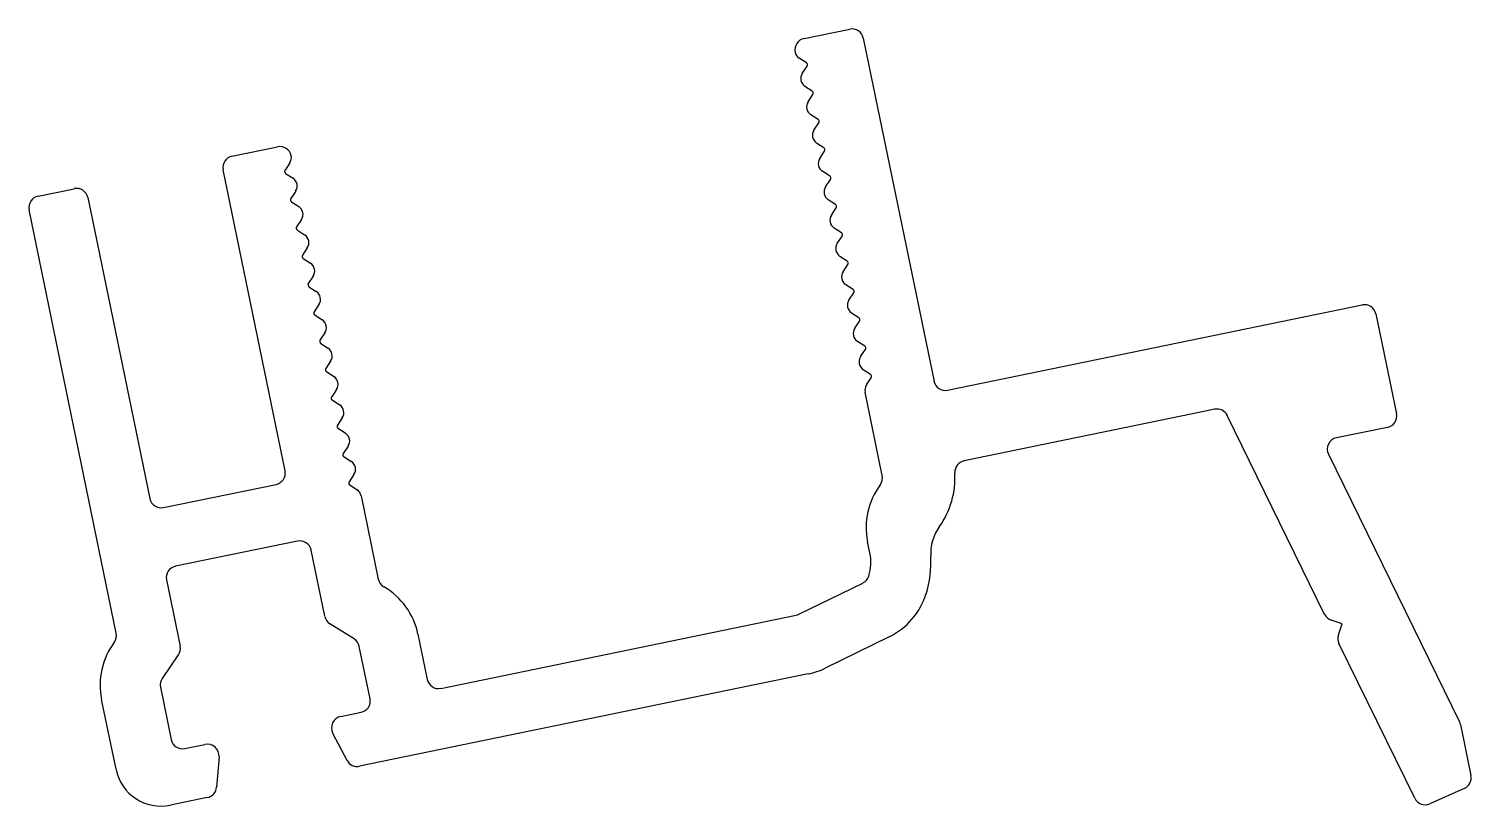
# Model space of a CAD drawing. Extents: x -14.2 to 17, y 0.6 to 17.4.
import ezdxf

# ---------------------------------------------------------------- set-up
doc = ezdxf.new("R2010")
doc.units = 0
doc.layers.add('1', color=4, linetype='CONTINUOUS')

msp = doc.modelspace()

# ---------------------------------------------------------------- linework, layer by layer
at = {"layer": '1', "color": 7}
for p, q in [((2.587, 17.212), (3.576, 17.415)), ((3.871, 17.221), (5.403, 9.78)), ((2.638, 16.683), (2.48, 16.788)), ((2.548, 16.455), (2.653, 16.614)), ((2.765, 16.069), (2.606, 16.174)), ((2.675, 15.841), (2.779, 16)), ((2.891, 15.455), (2.732, 15.56)), ((2.801, 15.227), (2.905, 15.386)), ((-9.81, 14.66), (-8.823, 14.863)), ((3.018, 14.841), (2.859, 14.946)), ((2.927, 14.613), (3.032, 14.772)), ((-8.557, 14.516), (-8.661, 14.357)), ((-8.661, 7.842), (-10.004, 14.365)), ((-8.647, 14.288), (-8.488, 14.184)), ((3.144, 14.227), (2.985, 14.332)), ((3.054, 13.999), (3.158, 14.158)), ((-14.013, 13.795), (-13.229, 13.956)), ((-12.934, 13.762), (-11.591, 7.239)), ((-8.43, 13.902), (-8.535, 13.743)), ((-12.318, 4.322), (-14.207, 13.5)), ((-8.521, 13.674), (-8.362, 13.57)), ((3.27, 13.613), (3.112, 13.717)), ((3.18, 13.385), (3.285, 13.544)), ((-8.304, 13.288), (-8.409, 13.129)), ((-8.394, 13.06), (-8.236, 12.956)), ((3.397, 12.999), (3.238, 13.103)), ((3.306, 12.771), (3.411, 12.93)), ((-8.178, 12.674), (-8.282, 12.515)), ((-8.268, 12.446), (-8.109, 12.341)), ((3.523, 12.385), (3.364, 12.489)), ((3.433, 12.157), (3.537, 12.316)), ((-8.051, 12.06), (-8.156, 11.901)), ((-8.142, 11.832), (-7.983, 11.727)), ((3.649, 11.771), (3.491, 11.875)), ((3.559, 11.543), (3.664, 11.702)), ((-7.925, 11.446), (-8.03, 11.287)), ((3.776, 11.157), (3.617, 11.261)), ((5.698, 9.586), (14.683, 11.435)), ((-8.015, 11.218), (-7.856, 11.113)), ((3.686, 10.929), (3.79, 11.087)), ((14.979, 11.241), (15.424, 9.078)), ((-7.799, 10.832), (-7.903, 10.673)), ((3.902, 10.543), (3.743, 10.647)), ((-7.889, 10.604), (-7.73, 10.499)), ((3.812, 10.315), (3.916, 10.473)), ((-7.672, 10.218), (-7.777, 10.059)), ((4.029, 9.929), (3.87, 10.033)), ((-7.762, 9.99), (-7.604, 9.885)), ((3.938, 9.701), (4.043, 9.859)), ((-7.546, 9.604), (-7.65, 9.445)), ((4.282, 7.739), (3.909, 9.548)), ((-7.636, 9.376), (-7.477, 9.271)), ((11.249, 9.126), (6.054, 8.056)), ((11.484, 9.174), (11.249, 9.126)), ((-7.419, 8.99), (-7.524, 8.831)), ((-7.51, 8.762), (-7.351, 8.657)), ((13.868, 4.73), (11.759, 9.039)), ((15.229, 8.783), (14.125, 8.556)), ((-7.293, 8.376), (-7.398, 8.217)), ((-7.383, 8.148), (-7.225, 8.043)), ((13.951, 8.201), (16.791, 2.398)), ((6.054, 8.056), (6.054, 8.056)), ((-11.296, 7.044), (-8.856, 7.546)), ((-7.167, 7.762), (-7.271, 7.603)), ((-7.257, 7.534), (-7.098, 7.429)), ((-7.011, 7.3), (-6.639, 5.491)), ((-8.389, 6.315), (-11.034, 5.771)), ((4.015, 6.061), (3.965, 6.304)), ((-7.799, 4.687), (-8.094, 6.121)), ((-11.229, 5.476), (-10.933, 4.042)), ((2.476, 4.731), (3.861, 5.409)), ((-5.284, 3.126), (2.416, 4.711)), ((-7.165, 4.198), (-7.687, 4.525)), ((14.248, 4.522), (14.012, 4.604)), ((14.167, 4.286), (14.248, 4.522)), ((-5.78, 4.298), (-5.579, 3.32)), ((4.433, 4.241), (3.047, 3.563)), ((15.82, 0.742), (14.179, 4.095)), ((-10.973, 3.849), (-11.323, 3.342)), ((-6.819, 2.902), (-7.053, 4.036)), ((-11.362, 3.149), (-11.129, 2.015)), ((2.678, 3.437), (-7.045, 1.436)), ((-12.323, 1.371), (-12.636, 2.887)), ((-7.451, 2.516), (-7.014, 2.606)), ((16.811, 2.339), (17.038, 1.235)), ((-10.834, 1.82), (-10.396, 1.91)), ((-7.317, 1.564), (-7.625, 2.149)), ((-10.091, 1.642), (-10.143, 0.986)), ((16.895, 0.957), (16.146, 0.624)), ((-10.345, 0.757), (-11.142, 0.593))]:
    msp.add_line(p, q, dxfattribs=at)
for centre, radius, start, end in [((2.637, 16.967), 0.25, 101.63, 191.63), ((3.626, 17.17), 0.25, 11.63, 101.63), ((2.591, 16.957), 0.203, 191.63, 236.63), ((2.611, 16.641), 0.05, 326.63, 56.6301), ((2.718, 16.343), 0.203, 146.63, 191.63), ((2.718, 16.343), 0.203, 191.63, 236.63), ((2.737, 16.027), 0.05, 326.63, 56.6301), ((2.844, 15.729), 0.203, 146.63, 191.63), ((2.844, 15.729), 0.203, 191.63, 236.63), ((2.864, 15.413), 0.05, 326.63, 56.6301), ((2.971, 15.115), 0.203, 146.63, 191.63), ((2.971, 15.115), 0.203, 191.63, 236.63), ((-8.772, 14.619), 0.25, 11.63, 101.63), ((2.99, 14.799), 0.05, 326.63, 56.6301), ((-9.759, 14.415), 0.25, 101.63, 191.63), ((-8.727, 14.628), 0.203, 326.63, 11.63), ((3.097, 14.501), 0.203, 146.63, 191.63), ((3.097, 14.501), 0.203, 191.63, 236.63), ((-8.62, 14.33), 0.05, 146.63, 236.6301), ((-8.6, 14.014), 0.203, 11.63, 56.63), ((3.116, 14.185), 0.05, 326.63, 56.6301), ((-13.962, 13.55), 0.25, 101.63, 191.63), ((-13.179, 13.712), 0.25, 11.63, 101.63), ((-8.6, 14.014), 0.203, 326.63, 11.63), ((3.223, 13.887), 0.203, 146.63, 191.63), ((3.223, 13.887), 0.203, 191.63, 236.63), ((-8.493, 13.716), 0.05, 146.63, 236.6301), ((-8.474, 13.4), 0.203, 11.63, 56.63), ((-8.474, 13.4), 0.203, 326.63, 11.63), ((3.243, 13.571), 0.05, 326.63, 56.6301), ((-8.367, 13.102), 0.05, 146.63, 236.6301), ((3.35, 13.273), 0.203, 146.63, 191.63), ((3.35, 13.273), 0.203, 191.63, 236.63), ((-8.347, 12.786), 0.203, 11.63, 56.63), ((-8.347, 12.786), 0.203, 326.63, 11.63), ((3.369, 12.957), 0.05, 326.63, 56.6301), ((-8.241, 12.488), 0.05, 146.63, 236.6301), ((3.476, 12.659), 0.203, 146.63, 191.63), ((3.476, 12.659), 0.203, 191.63, 236.63), ((-8.221, 12.172), 0.203, 11.63, 56.63), ((-8.221, 12.172), 0.203, 326.63, 11.63), ((3.496, 12.343), 0.05, 326.63, 56.6301), ((-8.114, 11.874), 0.05, 146.63, 236.6301), ((3.602, 12.045), 0.203, 146.63, 191.63), ((3.602, 12.045), 0.203, 191.63, 236.63), ((-8.095, 11.558), 0.203, 11.63, 56.63), ((-8.095, 11.558), 0.203, 326.63, 11.63), ((3.622, 11.729), 0.05, 326.63, 56.6301), ((-7.988, 11.26), 0.05, 146.63, 236.6301), ((3.729, 11.431), 0.203, 146.63, 191.63), ((3.729, 11.431), 0.203, 191.63, 236.63), ((14.734, 11.191), 0.25, 11.63, 101.63), ((-7.968, 10.944), 0.203, 11.63, 56.63), ((-7.968, 10.944), 0.203, 326.63, 11.63), ((3.748, 11.115), 0.05, 326.63, 56.6301), ((-7.861, 10.646), 0.05, 146.63, 236.6301), ((3.855, 10.817), 0.203, 146.63, 191.63), ((3.855, 10.817), 0.203, 191.63, 236.63), ((-7.842, 10.33), 0.203, 11.63, 56.63), ((-7.842, 10.33), 0.203, 326.63, 11.63), ((3.982, 10.203), 0.203, 146.63, 191.63), ((3.875, 10.501), 0.05, 326.63, 56.6301), ((-7.735, 10.032), 0.05, 146.63, 236.6301), ((3.982, 10.203), 0.203, 191.63, 236.63), ((-7.715, 9.716), 0.203, 11.63, 56.63), ((-7.715, 9.716), 0.203, 326.63, 11.63), ((4.108, 9.589), 0.203, 146.63, 191.63), ((4.001, 9.887), 0.05, 326.63, 56.6301), ((5.647, 9.831), 0.25, 191.63, 281.63), ((-7.609, 9.418), 0.05, 146.63, 236.6301), ((-7.589, 9.102), 0.203, 11.63, 56.63), ((-7.589, 9.102), 0.203, 326.63, 11.63), ((11.535, 8.929), 0.25, 26.0785, 101.63), ((15.179, 9.028), 0.25, 281.63, 11.63), ((-7.482, 8.804), 0.05, 146.63, 236.6301), ((-7.463, 8.487), 0.203, 11.63, 56.63), ((-7.463, 8.487), 0.203, 326.63, 11.63), ((14.175, 8.311), 0.25, 101.63, 206.0785), ((-7.356, 8.189), 0.05, 146.63, 236.6301), ((-8.906, 7.791), 0.25, 281.63, 11.63), ((-7.336, 7.873), 0.203, 11.63, 56.63), ((-7.336, 7.873), 0.203, 326.63, 11.63), ((6.104, 7.811), 0.25, 101.63, 183.4018), ((-7.229, 7.575), 0.05, 146.63, 236.6301), ((5.483, 6.616), 1.55, 143.4404, 191.63), ((4.038, 7.689), 0.25, 323.4404, 11.63), ((4.038, 7.689), 1.82, 324.3984, 3.4018), ((-11.347, 7.289), 0.25, 191.63, 281.63), ((-7.21, 7.259), 0.203, 11.63, 56.63), ((6.331, 6.047), 1, 144.3984, 183.2635), ((-8.339, 6.07), 0.25, 11.63, 101.63), ((3.036, 5.859), 1, 342.4949, 11.63), ((3.036, 5.859), 2.3, 342.4949, 3.2635), ((-10.984, 5.526), 0.25, 101.63, 191.63), ((-6.394, 5.542), 0.25, 191.63, 239.8197), ((-7.299, 3.986), 1.55, 11.63, 59.8197), ((3.751, 5.634), 0.25, 296.0785, 342.4949), ((3.751, 5.634), 1.55, 296.0785, 342.4949), ((2.366, 4.955), 0.25, 281.63, 296.0785), ((14.093, 4.84), 0.25, 206.0785, 251.0785), ((-7.554, 4.737), 0.25, 191.63, 237.8979), ((-11.117, 3.2), 1.55, 143.4404, 191.63), ((-12.563, 4.272), 0.25, 323.4404, 11.63), ((-7.297, 3.986), 0.25, 11.63, 57.8979), ((14.403, 4.205), 0.25, 161.0785, 206.0785), ((-11.178, 3.991), 0.25, 325.3622, 11.63), ((2.366, 4.955), 1.55, 281.63, 296.0785), ((-11.117, 3.2), 0.25, 145.3622, 191.63), ((-5.334, 3.371), 0.25, 191.63, 281.63), ((-7.064, 2.851), 0.25, 281.63, 11.6301), ((-7.4, 2.268), 0.254, 101.63, 207.7744), ((16.566, 2.289), 0.25, 11.63, 26.0785), ((-10.884, 2.065), 0.25, 191.63, 281.6301), ((-10.344, 1.662), 0.254, 355.4857, 101.63), ((-7.096, 1.681), 0.25, 207.7744, 281.63), ((-11.344, 1.572), 1, 191.63, 281.63), ((-10.396, 1.006), 0.254, 281.63, 355.4857), ((16.793, 1.185), 0.25, 293.9719, 11.63), ((16.044, 0.852), 0.25, 206.0785, 293.9719)]:
    msp.add_arc(centre, radius, start, end, dxfattribs=at)

doc.saveas('drawing.dxf')
